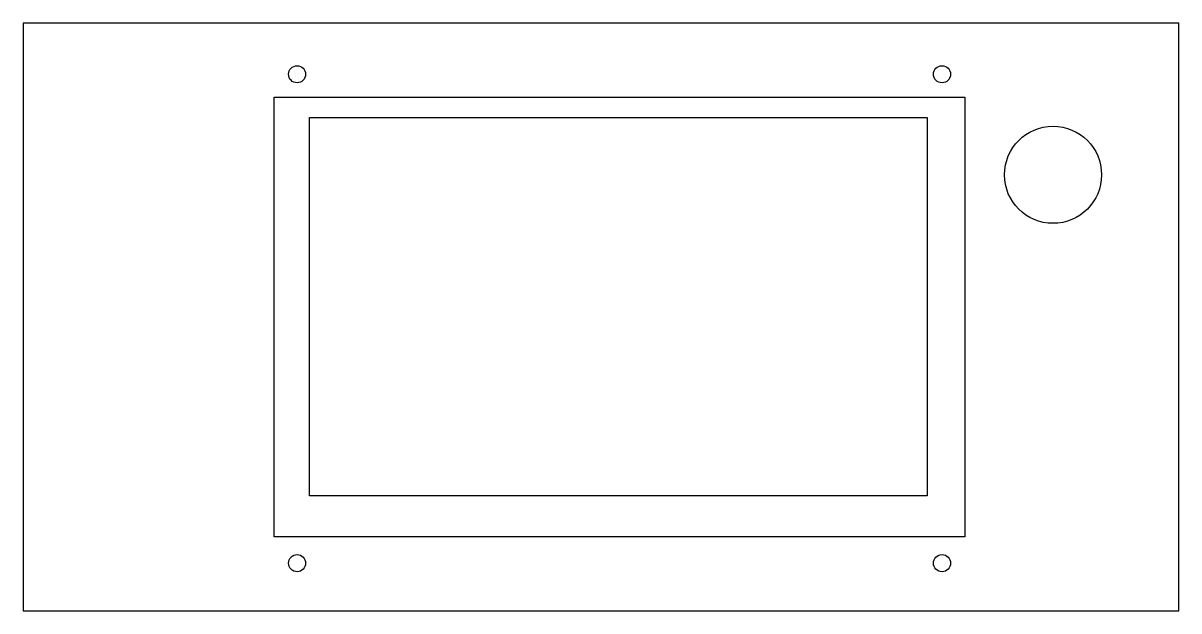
# Model space of a CAD drawing. Extents: x 0 to 202, y 0 to 103.
import ezdxf

# ---------------------------------------------------------------- set-up
doc = ezdxf.new("R2010")
doc.units = 0
doc.layers.get('0').update_dxf_attribs({"linetype": 'continuous'})

# ---------------------------------------------------------------- blocks, each defined once
blk = doc.blocks.new('PAD')
at = {"color": 0}
for p, q in [((202.5, 102.9), (0, 102.9)), ((0, 102.9), (0, 0)), ((202.5, 0), (202.5, 102.9)), ((0, 0), (202.5, 0))]:
    blk.add_line(p, q, dxfattribs=at)
blk = doc.blocks.new('POCKET')
at = {"color": 0}
for p, q in [((0, 102.9), (0, 0)), ((202.5, 102.9), (0, 102.9)), ((202.5, 0), (202.5, 102.9)), ((44, 12.95), (44, 89.95)), ((44, 89.95), (165, 89.95)), ((165, 89.95), (165, 12.95)), ((165, 89.95), (165, 12.95)), ((165, 12.95), (44, 12.95)), ((0, 0), (202.5, 0))]:
    blk.add_line(p, q, dxfattribs=at)
blk = doc.blocks.new('POCKET001')
at = {"color": 0}
for p, q in [((0, 102.9), (0, 0)), ((202.5, 102.9), (0, 102.9)), ((202.5, 0), (202.5, 102.9)), ((44, 12.95), (44, 89.95)), ((44, 89.95), (165, 89.95)), ((165, 89.95), (165, 12.95)), ((165, 89.95), (165, 12.95)), ((50.2, 20.15), (50.2, 86.35)), ((50.2, 86.35), (158.4, 86.35)), ((158.4, 86.35), (158.4, 20.15)), ((158.4, 20.15), (50.2, 20.15)), ((165, 12.95), (44, 12.95)), ((0, 0), (202.5, 0))]:
    blk.add_line(p, q, dxfattribs=at)
blk = doc.blocks.new('POCKET002')
at = {"color": 0}
for p, q in [((0, 102.9), (0, 0)), ((202.5, 102.9), (0, 102.9)), ((202.5, 0), (202.5, 102.9)), ((44, 89.95), (165, 89.95)), ((44, 12.95), (44, 89.95)), ((165, 89.95), (165, 12.95)), ((165, 89.95), (165, 12.95)), ((50.2, 20.15), (50.2, 86.35)), ((50.2, 86.35), (158.4, 86.35)), ((158.4, 86.35), (158.4, 20.15)), ((158.4, 20.15), (50.2, 20.15)), ((165, 12.95), (44, 12.95)), ((0, 0), (202.5, 0))]:
    blk.add_line(p, q, dxfattribs=at)
for centre in [(48, 93.95), (161, 93.95), (48, 8.35), (161, 8.35)]:
    blk.add_circle(centre, 1.5, dxfattribs=at)
blk = doc.blocks.new('POCKET003')
at = {"color": 0}
for p, q in [((0, 102.9), (0, 0)), ((202.5, 102.9), (0, 102.9)), ((202.5, 0), (202.5, 102.9)), ((44, 89.95), (165, 89.95)), ((44, 12.95), (44, 89.95)), ((165, 89.95), (165, 12.95)), ((165, 89.95), (165, 12.95)), ((50.2, 20.15), (50.2, 86.35)), ((50.2, 86.35), (158.4, 86.35)), ((158.4, 86.35), (158.4, 20.15)), ((158.4, 20.15), (50.2, 20.15)), ((165, 12.95), (44, 12.95)), ((0, 0), (202.5, 0))]:
    blk.add_line(p, q, dxfattribs=at)
for centre, radius in [((48, 93.95), 1.5), ((161, 93.95), 1.5), ((180.45, 76.35), 8.5), ((48, 8.35), 1.5), ((161, 8.35), 1.5)]:
    blk.add_circle(centre, radius, dxfattribs=at)

msp = doc.modelspace()

# ---------------------------------------------------------------- block references
for name in ['PAD', 'POCKET', 'POCKET001', 'POCKET002', 'POCKET003']:
    msp.add_blockref(name, (0, 0))

doc.saveas('drawing.dxf')
